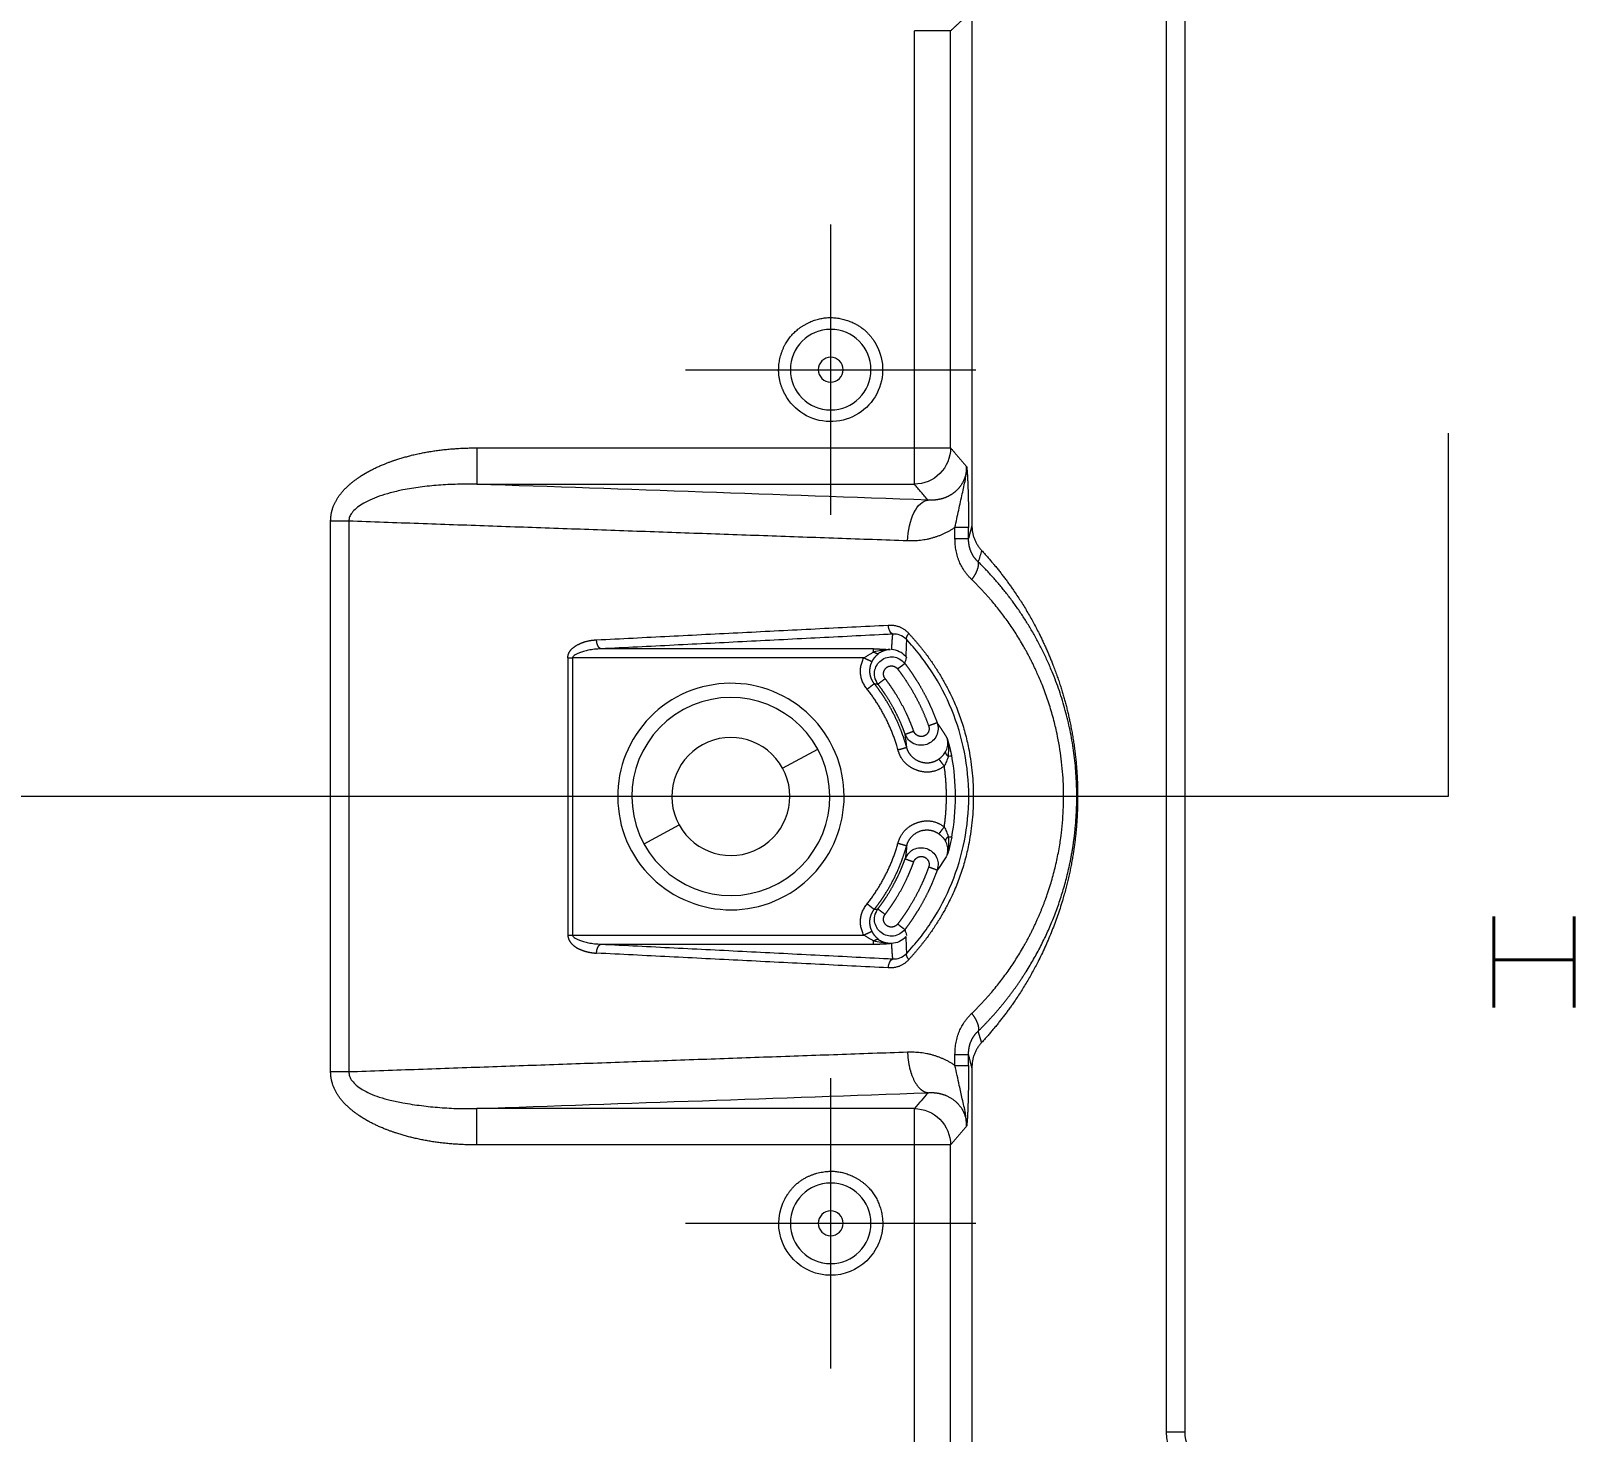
# Model space of a CAD drawing. Header units: millimetres. Extents: x 958 to 3026, y 447 to 1692.
# Drawn here: x 1485.4 to 1570.4, y 911.6 to 988.7 of the extents above; entities that cross this region are included whole.
import ezdxf
from ezdxf.lldxf.tags import DXFTag

# ---------------------------------------------------------------- set-up
doc = ezdxf.new("R2010")
doc.units = ezdxf.units.MM
for name, color, linetype, true_color in [('1', 7, 'Continuous', 0xffffff), ('2', 7, 'Continuous', 0xffffff), ('Top', 7, 'Continuous', 0xffffff)]:
    doc.layers.add(name, color=color, linetype=linetype, true_color=true_color)
doc.styles.add('标准', font='txt.shx')
tags = doc.linetypes.add('PHANTOM', pattern=[50.5, 18, -6.5, 6.5, -6.5, 6.5, -6.5]).pattern_tags.tags
tags[14:15] = [DXFTag(74, 4), DXFTag(75, 0), DXFTag(340, '0'), DXFTag(46, 0.0), DXFTag(50, 0.0), DXFTag(44, 0.0), DXFTag(45, 0.0)]
tags[12:13] = [DXFTag(74, 4), DXFTag(75, 0), DXFTag(340, '0'), DXFTag(46, 0.0), DXFTag(50, 0.0), DXFTag(44, 0.0), DXFTag(45, 0.0)]
tags[10:11] = [DXFTag(74, 4), DXFTag(75, 0), DXFTag(340, '0'), DXFTag(46, 0.0), DXFTag(50, 0.0), DXFTag(44, 0.0), DXFTag(45, 0.0)]
tags[8:9] = [DXFTag(74, 4), DXFTag(75, 0), DXFTag(340, '0'), DXFTag(46, 0.0), DXFTag(50, 0.0), DXFTag(44, 0.0), DXFTag(45, 0.0)]
tags[6:7] = [DXFTag(74, 4), DXFTag(75, 0), DXFTag(340, '0'), DXFTag(46, 0.0), DXFTag(50, 0.0), DXFTag(44, 0.0), DXFTag(45, 0.0)]
tags[4:5] = [DXFTag(74, 4), DXFTag(75, 0), DXFTag(340, '0'), DXFTag(46, 0.0), DXFTag(50, 0.0), DXFTag(44, 0.0), DXFTag(45, 0.0)]

# ---------------------------------------------------------------- blocks, each defined once
blk = doc.blocks.new('ASSORTED_DRAFT2')
at = {"color": 18, "lineweight": 18}
blk.add_solid([(570.042, 201.204), (570.568, 197.204), (569.515, 197.204), (570.042, 201.204)], dxfattribs=at)

msp = doc.modelspace()

# ---------------------------------------------------------------- linework, layer by layer
at = {"layer": '1', "color": 5, "linetype": 'PHANTOM', "lineweight": 13, "ltscale": 0.12}
for p, q in [((1521.426, 970.084), (1537.426, 970.084)), ((1521.426, 923.084), (1537.426, 923.084))]:
    msp.add_line(p, q, dxfattribs=at)
at = {"layer": '1', "color": 32, "linetype": 'Continuous', "lineweight": 13}
for p, q in [((1563.426, 966.584), (1563.426, 946.584)), ((1563.426, 946.584), (1365.715, 946.584))]:
    msp.add_line(p, q, dxfattribs=at)
at = {"layer": '2', "color": 7, "linetype": 'Continuous', "lineweight": 20}
for p, q in [((1537.204, 1025.887), (1537.204, 961.515)), ((1548.926, 1006.588), (1548.926, 911.588)), ((1531.787, 954.711), (1516.78, 954.711)), ((1516.78, 938.457), (1531.787, 938.457)), ((1532.78, 938.497), (1532.707, 938.497)), ((1537.204, 931.654), (1537.204, 905.248))]:
    msp.add_line(p, q, dxfattribs=at)
at = {"layer": '2', "color": 155, "linetype": 'Continuous', "lineweight": 13}
for p, q in [((1547.926, 911.588), (1547.926, 1006.588)), ((1534.033, 965.777), (1534.033, 988.738)), ((1536.03, 965.777), (1536.03, 988.738)), ((1509.936, 965.777), (1534.033, 965.777)), ((1534.033, 963.78), (1534.033, 965.777)), ((1534.033, 965.777), (1536.03, 965.777)), ((1509.936, 963.78), (1534.033, 963.78)), ((1501.885, 931.435), (1501.885, 961.744)), ((1502.885, 961.744), (1502.885, 931.435)), ((1536.271, 960.79), (1536.271, 961.403)), ((1537.019, 960.79), (1537.019, 961.403)), ((1514.949, 954.213), (1514.949, 938.955)), ((1531.248, 954.213), (1515.199, 954.213)), ((1515.199, 954.213), (1515.199, 938.955)), ((1526.779, 948.142), (1528.709, 949.197)), ((1519.144, 943.972), (1521.074, 945.026)), ((1515.199, 938.955), (1531.248, 938.955)), ((1536.271, 931.776), (1536.271, 932.378)), ((1537.019, 931.776), (1537.019, 932.378)), ((1534.033, 929.399), (1509.936, 929.399)), ((1534.033, 927.402), (1534.033, 929.399)), ((1534.033, 927.402), (1509.936, 927.402)), ((1536.03, 927.402), (1534.033, 927.402)), ((1534.033, 906.423), (1534.033, 927.402)), ((1536.03, 906.423), (1536.03, 927.402)), ((1548.926, 911.588), (1547.926, 911.588))]:
    msp.add_line(p, q, dxfattribs=at)
at = {"layer": '2', "color": 155, "linetype": 'Continuous', "lineweight": 13, "extrusion": (0, 0, -1)}
for centre, radius in [((-1529.426, 970.084), 2.217), ((-1529.426, 970.084), 0.686), ((-1529.426, 923.084), 2.217), ((-1529.426, 923.084), 0.686)]:
    msp.add_circle(centre, radius, dxfattribs=at)
for centre, radius, start, end in [((-1529.426, 970.084), 2.86, 151.3521, 331.35211), ((-1529.426, 923.084), 2.86, 208.64789, 28.64789), ((-1550.926, 911.588), 3, 270, 0)]:
    msp.add_arc(centre, radius, start, end, dxfattribs=at)
at = {"layer": '2', "color": 155, "linetype": 'Continuous', "lineweight": 13}
for radius, start, end in [(5.45, 28.64789, 208.64789), (6.238, 208.64789, 28.64789), (5.45, 208.64789, 28.64789)]:
    msp.add_arc((1523.926, 946.584), radius, start, end, dxfattribs=at)
at = {"layer": '2', "color": 7, "linetype": 'Continuous', "lineweight": 20}
for centre, radius, start, end in [((1523.926, 946.584), 3.25, 28.64789, 208.64789), ((1523.926, 946.584), 3.25, 208.64789, 28.64789), ((1550.926, 911.588), 2, 180, 270)]:
    msp.add_arc(centre, radius, start, end, dxfattribs=at)
at = {"layer": '2', "color": 155, "linetype": 'Continuous', "lineweight": 13}
for points, degree in [([(1536.884, 989.535), (1536.03, 988.738)], 1), ([(1536.03, 965.777), (1536.912, 964.747)], 1), ([(1534.785, 962.903), (1526.502, 963.195), (1518.219, 963.488), (1509.936, 963.78)], 3), ([(1534.785, 962.903), (1534.033, 963.78)], 1), ([(1502.885, 961.744), (1502.583, 961.744), (1502.234, 961.744), (1501.885, 961.744)], 3), ([(1533.66, 960.657), (1502.885, 961.744)], 1), ([(1536.271, 961.403), (1535.109, 960.606), (1533.66, 960.657)], 2), ([(1537.019, 961.403), (1536.993, 961.403), (1536.702, 961.403), (1536.271, 961.403)], 3), ([(1537.204, 961.515), (1537.167, 961.371), (1537.13, 961.227), (1537.093, 961.082), (1537.056, 960.936), (1537.019, 960.79)], 5), ([(1536.271, 960.79), (1536.702, 960.79), (1536.993, 960.79), (1537.019, 960.79)], 3), ([(1537.74, 960.131), (1537.679, 959.92), (1537.616, 959.711), (1537.55, 959.504)], 3), ([(1537.197, 958.522), (1537.368, 958.758), (1537.5, 958.993), (1537.578, 959.208), (1537.593, 959.382), (1537.55, 959.504)], 5), ([(1516.53, 955.209), (1532.594, 956.021)], 1), ([(1532.844, 955.523), (1516.78, 954.711)], 1), ([(1532.594, 956.021), (1533.275, 956.055), (1533.724, 955.566)], 2), ([(1532.844, 955.523), (1532.719, 955.542), (1532.603, 955.772), (1532.594, 956.021)], 3), ([(1532.78, 954.671), (1532.844, 955.523)], 1), ([(1533.724, 955.566), (1533.657, 955.484), (1533.606, 955.402), (1533.578, 955.329), (1533.576, 955.273), (1533.598, 955.237)], 5), ([(1516.78, 954.711), (1516.705, 954.723), (1516.63, 954.79), (1516.569, 954.911), (1516.536, 955.06), (1516.53, 955.209)], 5), ([(1531.787, 954.54), (1531.787, 954.637), (1531.787, 954.7), (1531.787, 954.711)], 3), ([(1531.787, 954.711), (1532.181, 954.711), (1532.707, 954.671)], 2), ([(1533.598, 955.238), (1533.585, 954.924), (1533.572, 954.61), (1533.559, 954.297)], 3), ([(1514.949, 954.213), (1514.994, 954.213), (1515.043, 954.213), (1515.094, 954.213), (1515.147, 954.213), (1515.199, 954.213)], 5), ([(1531.433, 952.492), (1530.801, 953.295), (1531.248, 954.213)], 2), ([(1531.697, 953.995), (1531.686, 954), (1531.626, 954.03), (1531.517, 954.083), (1531.383, 954.148), (1531.248, 954.213)], 5), ([(1531.826, 952.802), (1531.669, 953), (1531.568, 953.242), (1531.539, 953.507), (1531.586, 953.766), (1531.697, 953.995)], 5), ([(1533.114, 953.606), (1533.314, 953.759), (1533.498, 953.9), (1533.511, 953.91)], 3), ([(1533.511, 953.91), (1533.544, 954.017), (1533.577, 954.126), (1533.609, 954.235)], 3), ([(1532.027, 952.773), (1532.031, 952.776), (1532.082, 952.815), (1532.179, 952.89), (1532.301, 952.983), (1532.423, 953.076)], 5), ([(1531.433, 952.492), (1531.554, 952.587), (1531.674, 952.683), (1531.771, 952.759), (1531.821, 952.798), (1531.826, 952.802)], 5), ([(1531.826, 952.802), (1531.866, 952.796), (1531.906, 952.791), (1531.946, 952.785), (1531.986, 952.779), (1532.027, 952.773)], 5), ([(1535.29, 950.641), (1535.281, 950.638), (1535.219, 950.616), (1535.104, 950.575), (1534.962, 950.524), (1534.82, 950.473)], 5), ([(1535.843, 949.802), (1535.739, 949.973), (1535.632, 950.143), (1535.521, 950.311), (1535.407, 950.477), (1535.29, 950.641)], 5), ([(1533.529, 950.014), (1533.534, 950.016), (1533.594, 950.037), (1533.71, 950.079), (1533.855, 950.13), (1533.999, 950.182)], 5), ([(1533.611, 949.29), (1533.593, 949.531), (1533.565, 949.772), (1533.529, 950.014)], 3), ([(1536.095, 948.821), (1536.037, 949.137), (1535.976, 949.364), (1535.933, 949.516), (1535.887, 949.665), (1535.843, 949.802)], 5), ([(1533.13, 949.156), (1533.278, 949.197), (1533.426, 949.238), (1533.544, 949.272), (1533.606, 949.289), (1533.611, 949.29)], 5), ([(1535.681, 948.258), (1535.601, 948.366), (1535.52, 948.473), (1535.452, 948.564), (1535.407, 948.623), (1535.389, 948.648)], 5), ([(1536.095, 944.348), (1536.366, 945.822), (1536.366, 947.346), (1536.095, 948.821)], 3), ([(1535.681, 944.91), (1535.92, 946.584), (1535.681, 948.258)], 2), ([(1535.389, 944.521), (1535.407, 944.545), (1535.452, 944.605), (1535.52, 944.696), (1535.601, 944.803), (1535.681, 944.91)], 5), ([(1535.389, 944.521), (1535.489, 944.445), (1535.583, 944.36), (1535.652, 944.279), (1535.71, 944.2), (1535.757, 944.123)], 5), ([(1531.433, 940.676), (1532.617, 942.179), (1533.13, 944.013)], 2), ([(1533.13, 944.013), (1533.278, 943.972), (1533.426, 943.93), (1533.544, 943.897), (1533.606, 943.88), (1533.611, 943.878)], 5), ([(1533.611, 943.878), (1533.601, 943.736), (1533.587, 943.593), (1533.571, 943.448), (1533.551, 943.302), (1533.529, 943.155)], 5), ([(1533.529, 943.155), (1533.534, 943.153), (1533.594, 943.131), (1533.71, 943.09), (1533.855, 943.038), (1533.999, 942.987)], 5), ([(1535.29, 942.527), (1535.281, 942.53), (1535.219, 942.553), (1535.104, 942.594), (1534.962, 942.644), (1534.82, 942.695)], 5), ([(1535.843, 943.367), (1535.669, 943.076), (1535.484, 942.796), (1535.29, 942.527)], 3), ([(1531.248, 938.955), (1530.801, 939.874), (1531.433, 940.676)], 2), ([(1531.433, 940.676), (1531.554, 940.581), (1531.674, 940.486), (1531.771, 940.41), (1531.821, 940.37), (1531.826, 940.367)], 5), ([(1531.697, 939.174), (1531.586, 939.402), (1531.539, 939.662), (1531.568, 939.927), (1531.669, 940.169), (1531.826, 940.367)], 5), ([(1531.826, 940.367), (1531.892, 940.376), (1531.959, 940.386), (1532.027, 940.396)], 3), ([(1532.027, 940.396), (1532.031, 940.393), (1532.082, 940.354), (1532.179, 940.279), (1532.301, 940.186), (1532.423, 940.092)], 5), ([(1533.114, 939.563), (1533.234, 939.471), (1533.354, 939.379), (1533.451, 939.305), (1533.503, 939.265), (1533.511, 939.259)], 5), ([(1533.511, 939.259), (1533.544, 939.151), (1533.577, 939.043), (1533.609, 938.934)], 3), ([(1514.949, 938.955), (1515.025, 938.955), (1515.112, 938.955), (1515.199, 938.955)], 3), ([(1516.53, 937.959), (1516.536, 938.109), (1516.569, 938.258), (1516.63, 938.379), (1516.705, 938.446), (1516.78, 938.457)], 5), ([(1516.78, 938.457), (1532.844, 937.646)], 1), ([(1531.248, 938.955), (1531.383, 939.021), (1531.517, 939.086), (1531.626, 939.139), (1531.686, 939.168), (1531.697, 939.174)], 5), ([(1531.787, 938.457), (1531.787, 938.469), (1531.787, 938.531), (1531.787, 938.629)], 3), ([(1532.844, 937.646), (1532.78, 938.497)], 1), ([(1533.559, 938.872), (1533.572, 938.558), (1533.585, 938.245), (1533.598, 937.931)], 3), ([(1532.594, 937.148), (1516.53, 937.959)], 1), ([(1532.594, 937.148), (1532.603, 937.397), (1532.719, 937.627), (1532.844, 937.646)], 3), ([(1533.724, 937.603), (1533.275, 937.113), (1532.594, 937.148)], 2), ([(1533.598, 937.931), (1533.576, 937.896), (1533.578, 937.84), (1533.606, 937.767), (1533.657, 937.685), (1533.724, 937.603)], 5), ([(1536.271, 932.378), (1536.271, 933.748), (1537.197, 934.646)], 2), ([(1537.197, 934.646), (1537.368, 934.411), (1537.5, 934.175), (1537.578, 933.961), (1537.593, 933.787), (1537.55, 933.665)], 5), ([(1537.74, 933.037), (1537.702, 933.162), (1537.664, 933.287), (1537.626, 933.413), (1537.588, 933.539), (1537.55, 933.665)], 5), ([(1502.885, 931.435), (1533.66, 932.522)], 1), ([(1533.66, 932.522), (1535.109, 932.573), (1536.271, 931.776)], 2), ([(1536.271, 932.378), (1536.529, 932.378), (1536.751, 932.378), (1536.913, 932.378), (1537.003, 932.378), (1537.019, 932.378)], 5), ([(1536.271, 931.776), (1536.702, 931.776), (1536.993, 931.776), (1537.019, 931.776)], 3), ([(1537.204, 931.654), (1537.019, 932.378)], 1), ([(1501.885, 931.435), (1502.234, 931.435), (1502.583, 931.435), (1502.885, 931.435)], 3), ([(1509.936, 929.399), (1518.219, 929.691), (1526.502, 929.984), (1534.785, 930.276)], 3), ([(1534.785, 930.276), (1534.534, 929.984), (1534.283, 929.691), (1534.033, 929.399)], 3), ([(1509.936, 927.402), (1509.936, 928.006), (1509.936, 928.61), (1509.936, 929.097), (1509.936, 929.362), (1509.936, 929.399)], 5), ([(1536.912, 928.432), (1536.03, 927.402)], 1)]:
    msp.add_open_spline(points, degree=degree, dxfattribs=at)
for points, degree, knots in [([(1536.03, 988.738), (1536.003, 988.738), (1535.777, 988.738), (1535.042, 988.738), (1534.539, 988.738), (1534.033, 988.738)], 3, [0, 0, 0, 0, 0.5, 0.5, 1, 1, 1, 1]), ([(1526.917, 968.713), (1526.775, 968.973), (1526.604, 969.505), (1526.516, 970.321), (1526.873, 971.539), (1527.609, 972.35), (1528.649, 972.918), (1529.744, 972.971), (1530.799, 972.662), (1531.439, 972.147), (1531.794, 971.716), (1531.936, 971.455)], 2, [0, 0, 0, 0.0625, 0.125, 0.25, 0.392857, 0.5, 0.642857, 0.75, 0.875, 0.9375, 1, 1, 1]), ([(1501.885, 961.744), (1501.885, 961.861), (1501.914, 962.149), (1502.031, 962.596), (1502.344, 963.166), (1502.804, 963.665), (1503.201, 963.987), (1503.447, 964.16), (1503.535, 964.217), (1503.599, 964.259), (1503.663, 964.299), (1503.9, 964.446), (1504.687, 964.848), (1505.311, 965.064), (1506.34, 965.42), (1508.653, 965.777), (1509.936, 965.777)], 2, [0, 0, 0, 0.025, 0.0625, 0.125, 0.196429, 0.25, 0.28125, 0.296875, 0.296875, 0.3125, 0.3125, 0.375, 0.5, 0.5, 0.75, 1, 1, 1]), ([(1509.936, 965.777), (1509.936, 965.273), (1509.936, 964.773), (1509.936, 964.04), (1509.936, 963.811), (1509.936, 963.78)], 3, [0, 0, 0, 0, 0.5, 0.5, 1, 1, 1, 1]), ([(1536.271, 961.403), (1536.339, 961.721), (1536.473, 962.345), (1536.669, 963.231), (1536.821, 963.891), (1536.892, 964.333), (1536.909, 964.538), (1536.912, 964.633), (1536.913, 964.679), (1536.913, 964.713), (1536.912, 964.734), (1536.912, 964.747)], 3, [0, 0, 0, 0, 0.274381, 0.537254, 0.781295, 0.893482, 0.947174, 0.9683, 0.9809, 0.988436, 1, 1, 1, 1]), ([(1536.912, 964.747), (1536.917, 964.709), (1536.927, 964.621), (1536.941, 964.471), (1536.959, 964.207), (1536.973, 963.906), (1536.979, 963.759), (1536.986, 963.595), (1536.995, 963.291), (1537.005, 962.919), (1537.014, 962.372), (1537.018, 961.898), (1537.019, 961.572), (1537.019, 961.403)], 2, [0, 0, 0, 0.0625, 0.125, 0.25, 0.392857, 0.5, 0.5, 0.581633, 0.642857, 0.75, 0.875, 0.9375, 1, 1, 1]), ([(1533.66, 960.657), (1533.675, 961.226), (1533.803, 961.792), (1534.216, 962.618), (1534.5, 962.873), (1534.785, 962.903)], 3, [0, 0, 0, 0, 0.5, 0.5, 1, 1, 1, 1]), ([(1537.197, 958.522), (1537.197, 958.522), (1536.271, 959.421), (1536.271, 960.79)], 2, [0, 0, 0, 0.000006, 1, 1, 1]), ([(1537.55, 959.504), (1537.491, 959.557), (1537.435, 959.614), (1537.382, 959.676), (1537.217, 959.896), (1537.097, 960.163), (1537.042, 960.368), (1537.017, 960.579), (1537.019, 960.79)], 5, [0, 0, 0, 0, 0, 0, 0.301853, 0.301853, 0.301853, 1, 1, 1, 1, 1, 1]), ([(1537.55, 933.665), (1538.557, 934.653), (1539.484, 935.755), (1540.312, 936.964), (1541.857, 939.804), (1542.759, 943.008), (1543.03, 944.81), (1543.126, 949.262), (1541.893, 953.53), (1540.731, 955.83), (1539.257, 957.828), (1537.55, 959.504)], 5, [0, 0, 0, 0, 0, 0, 0.258376, 0.258376, 0.258376, 0.56218, 0.56218, 0.56218, 1, 1, 1, 1, 1, 1]), ([(1537.197, 934.646), (1538.379, 935.795), (1540.218, 938.452), (1540.874, 939.962), (1541.425, 941.229), (1542.252, 944.511), (1542.253, 950.037), (1540.874, 953.207), (1540.219, 954.716), (1538.38, 957.374), (1537.197, 958.522)], 2, [0, 0, 0, 0.125, 0.25, 0.25, 0.35, 0.5, 0.750001, 0.750001, 0.875001, 1, 1, 1]), ([(1533.598, 955.238), (1533.482, 955.33), (1533.249, 955.517), (1532.98, 955.521), (1532.844, 955.523)], 3, [0, 0, 0, 0, 0.496301, 1, 1, 1, 1]), ([(1533.724, 955.566), (1534.612, 954.598), (1535.946, 952.507), (1537.279, 949.139), (1537.279, 944.031), (1535.946, 940.662), (1534.613, 938.571), (1533.724, 937.603)], 2, [0, 0, 0, 0.125, 0.25, 0.5, 0.75, 0.875, 1, 1, 1]), ([(1514.949, 954.213), (1514.949, 954.274), (1514.97, 954.39), (1515.032, 954.556), (1515.211, 954.767), (1515.473, 954.938), (1515.616, 955.002), (1515.818, 955.093), (1516.275, 955.197), (1516.53, 955.209)], 2, [0, 0, 0, 0.0625, 0.125, 0.25, 0.392857, 0.5, 0.5, 0.75, 1, 1, 1]), ([(1533.598, 937.931), (1533.847, 938.211), (1534.346, 938.775), (1535.238, 940.028), (1536.529, 942.47), (1537.364, 946.585), (1536.528, 950.697), (1535.239, 953.142), (1534.454, 954.237), (1533.973, 954.822), (1533.723, 955.099), (1533.598, 955.238)], 3, [0, 0, 0, 0, 0.061801, 0.124251, 0.249523, 0.499995, 0.750459, 0.87574, 0.93819, 0.969267, 1, 1, 1, 1]), ([(1531.697, 953.995), (1531.738, 954.081), (1531.785, 954.157), (1531.831, 954.219), (1531.906, 954.309), (1531.98, 954.382), (1532.009, 954.408), (1532.038, 954.432), (1532.067, 954.455)], 5, [0, 0, 0, 0, 0, 0, 0.608843, 0.608843, 0.608843, 1, 1, 1, 1, 1, 1]), ([(1532.027, 952.773), (1531.954, 952.901), (1531.832, 953.116), (1531.826, 953.607), (1532.137, 954.164), (1532.765, 954.323), (1533.238, 954.182), (1533.412, 954.008), (1533.511, 953.91)], 3, [0, 0, 0, 0, 0.151012, 0.25132, 0.499641, 0.748263, 0.857788, 1, 1, 1, 1]), ([(1532.423, 953.076), (1532.329, 953.199), (1532.29, 953.364), (1532.332, 953.541), (1532.532, 953.768), (1532.82, 953.798), (1532.943, 953.767), (1533.044, 953.698), (1533.114, 953.606)], 5, [0, 0, 0, 0, 0, 0, 0.572015, 0.572015, 0.572015, 1, 1, 1, 1, 1, 1]), ([(1533.511, 953.91), (1533.516, 953.902), (1533.522, 953.895), (1533.527, 953.888), (1533.636, 953.745), (1533.743, 953.599), (1533.841, 953.46), (1534.032, 953.178), (1534.214, 952.89), (1534.302, 952.744), (1534.559, 952.302), (1534.792, 951.846), (1534.936, 951.537), (1535.092, 951.171), (1535.232, 950.8), (1535.251, 950.747), (1535.271, 950.694), (1535.29, 950.641)], 5, [0, 0, 0, 0, 0, 0, 0.012286, 0.012286, 0.012286, 0.240381, 0.240381, 0.240381, 0.468475, 0.468475, 0.468475, 0.924665, 0.924665, 0.924665, 1, 1, 1, 1, 1, 1]), ([(1529.401, 949.575), (1528.618, 951.008), (1527.25, 952.11), (1524.116, 953.03), (1522.369, 952.841), (1519.503, 951.276), (1518.401, 949.907), (1517.481, 946.774), (1517.669, 945.027), (1518.452, 943.594)], 3, [0, 0, 0, 0, 0.25, 0.25, 0.5, 0.5, 0.75, 0.75, 1, 1, 1, 1]), ([(1533.999, 950.182), (1533.88, 950.515), (1533.747, 950.844), (1533.601, 951.166), (1533.302, 951.757), (1532.959, 952.321), (1532.79, 952.579), (1532.61, 952.833), (1532.423, 953.076)], 5, [0, 0, 0, 0, 0, 0, 0.535548, 0.535548, 0.535548, 1, 1, 1, 1, 1, 1]), ([(1533.114, 953.606), (1533.211, 953.48), (1533.306, 953.352), (1533.398, 953.222), (1533.804, 952.631), (1534.163, 952.011), (1534.413, 951.511), (1534.632, 950.998), (1534.82, 950.473)], 5, [0, 0, 0, 0, 0, 0, 0.222179, 0.222179, 0.222179, 1, 1, 1, 1, 1, 1]), ([(1533.13, 949.156), (1533.13, 949.156), (1532.617, 950.99), (1531.433, 952.492)], 2, [0, 0, 0, 0.000009, 1, 1, 1]), ([(1533.611, 949.29), (1533.49, 949.724), (1533.344, 950.151), (1533.175, 950.568), (1532.835, 951.288), (1532.429, 951.966), (1532.239, 952.254), (1532.036, 952.534), (1531.826, 952.802)], 5, [0, 0, 0, 0, 0, 0, 0.569115, 0.569115, 0.569115, 1, 1, 1, 1, 1, 1]), ([(1533.529, 950.014), (1533.476, 950.161), (1533.421, 950.306), (1533.363, 950.451), (1533.203, 950.827), (1533.025, 951.194), (1532.908, 951.418), (1532.676, 951.831), (1532.42, 952.229), (1532.292, 952.416), (1532.161, 952.597), (1532.027, 952.773)], 5, [0, 0, 0, 0, 0, 0, 0.247705, 0.247705, 0.247705, 0.64823, 0.64823, 0.64823, 1, 1, 1, 1, 1, 1]), ([(1535.29, 950.641), (1535.316, 950.524), (1535.37, 950.287), (1535.244, 949.807), (1534.753, 949.353), (1534.088, 949.398), (1533.69, 949.69), (1533.582, 949.906), (1533.529, 950.014)], 3, [0, 0, 0, 0, 0.124801, 0.250675, 0.500977, 0.750553, 0.875761, 1, 1, 1, 1]), ([(1534.82, 950.473), (1534.842, 950.41), (1534.853, 950.343), (1534.851, 950.275), (1534.814, 950.108), (1534.703, 949.973), (1534.612, 949.913), (1534.401, 949.855), (1534.192, 949.923), (1534.101, 949.992), (1534.035, 950.082), (1533.999, 950.182)], 5, [0, 0, 0, 0, 0, 0, 0.244967, 0.244967, 0.244967, 0.607578, 0.607578, 0.607578, 1, 1, 1, 1, 1, 1]), ([(1535.681, 948.258), (1535.328, 947.993), (1534.559, 947.885), (1534.142, 948.042), (1533.695, 948.212), (1533.228, 948.805), (1533.13, 949.156), (1533.13, 949.156)], 2, [0, 0, 0, 0.25, 0.5, 0.5, 0.785714, 0.999989, 1, 1, 1]), ([(1535.389, 948.648), (1535.176, 948.486), (1534.913, 948.387), (1534.626, 948.379), (1534.178, 948.505), (1533.848, 948.808), (1533.738, 948.955), (1533.659, 949.118), (1533.611, 949.29)], 5, [0, 0, 0, 0, 0, 0, 0.589042, 0.589042, 0.589042, 1, 1, 1, 1, 1, 1]), ([(1535.389, 948.648), (1535.458, 948.705), (1535.609, 948.83), (1535.705, 948.97), (1535.757, 949.045)], 3, [0, 0, 0, 0, 0.45764, 1, 1, 1, 1]), ([(1533.13, 944.013), (1533.244, 944.421), (1533.75, 944.978), (1534.142, 945.126), (1534.558, 945.284), (1535.328, 945.176), (1535.681, 944.91)], 2, [0, 0, 0, 0.25, 0.5, 0.5, 0.75, 1, 1, 1]), ([(1533.611, 943.878), (1533.66, 944.053), (1533.741, 944.218), (1533.852, 944.367), (1534.186, 944.667), (1534.635, 944.789), (1534.919, 944.78), (1535.178, 944.681), (1535.389, 944.521)], 5, [0, 0, 0, 0, 0, 0, 0.416726, 0.416726, 0.416726, 1, 1, 1, 1, 1, 1]), ([(1536.095, 944.348), (1536.075, 944.247), (1536.03, 944.024), (1535.944, 943.692), (1535.879, 943.482), (1535.843, 943.367)], 3, [0, 0, 0, 0, 0.271782, 0.599903, 1, 1, 1, 1]), ([(1531.826, 940.367), (1532.036, 940.634), (1532.238, 940.912), (1532.427, 941.2), (1532.834, 941.879), (1533.174, 942.598), (1533.344, 943.016), (1533.49, 943.444), (1533.611, 943.878)], 5, [0, 0, 0, 0, 0, 0, 0.430436, 0.430436, 0.430436, 1, 1, 1, 1, 1, 1]), ([(1533.529, 943.155), (1533.595, 943.282), (1533.708, 943.498), (1534.112, 943.772), (1534.753, 943.816), (1535.23, 943.374), (1535.368, 942.902), (1535.318, 942.664), (1535.29, 942.527)], 3, [0, 0, 0, 0, 0.147662, 0.24944, 0.498986, 0.749363, 0.856716, 1, 1, 1, 1]), ([(1535.843, 943.367), (1535.858, 943.446), (1535.888, 943.602), (1535.868, 943.871), (1535.798, 944.031), (1535.757, 944.123)], 3, [0, 0, 0, 0, 0.307039, 0.599481, 1, 1, 1, 1]), ([(1532.027, 940.396), (1532.03, 940.401), (1532.034, 940.405), (1532.037, 940.41), (1532.187, 940.606), (1532.332, 940.809), (1532.468, 941.011), (1532.725, 941.42), (1532.957, 941.844), (1533.067, 942.059), (1533.232, 942.405), (1533.379, 942.759), (1533.431, 942.89), (1533.481, 943.022), (1533.529, 943.155)], 5, [0, 0, 0, 0, 0, 0, 0.009245, 0.009245, 0.009245, 0.392076, 0.392076, 0.392076, 0.775832, 0.775832, 0.775832, 1, 1, 1, 1, 1, 1]), ([(1532.423, 940.092), (1532.638, 940.373), (1532.844, 940.666), (1533.036, 940.965), (1533.37, 941.536), (1533.658, 942.132), (1533.782, 942.412), (1533.896, 942.698), (1533.999, 942.987)], 5, [0, 0, 0, 0, 0, 0, 0.535777, 0.535777, 0.535777, 1, 1, 1, 1, 1, 1]), ([(1534.82, 942.695), (1534.699, 942.358), (1534.566, 942.026), (1534.419, 941.698), (1534.101, 941.056), (1533.734, 940.44), (1533.539, 940.14), (1533.332, 939.847), (1533.114, 939.563)], 5, [0, 0, 0, 0, 0, 0, 0.500003, 0.500003, 0.500003, 1, 1, 1, 1, 1, 1]), ([(1533.999, 942.987), (1534.042, 943.106), (1534.127, 943.211), (1534.25, 943.283), (1534.545, 943.321), (1534.789, 943.138), (1534.863, 942.987), (1534.868, 942.831), (1534.82, 942.695)], 5, [0, 0, 0, 0, 0, 0, 0.469495, 0.469495, 0.469495, 1, 1, 1, 1, 1, 1]), ([(1535.29, 942.527), (1535.271, 942.474), (1535.251, 942.421), (1535.232, 942.369), (1535.092, 941.997), (1534.936, 941.632), (1534.792, 941.323), (1534.559, 940.867), (1534.302, 940.425), (1534.214, 940.279), (1534.032, 939.99), (1533.841, 939.708), (1533.743, 939.57), (1533.636, 939.424), (1533.527, 939.281), (1533.522, 939.274), (1533.516, 939.266), (1533.511, 939.259)], 5, [0, 0, 0, 0, 0, 0, 0.075321, 0.075321, 0.075321, 0.53152, 0.53152, 0.53152, 0.75962, 0.75962, 0.75962, 0.987719, 0.987719, 0.987719, 1, 1, 1, 1, 1, 1]), ([(1533.511, 939.259), (1533.511, 939.259), (1533.366, 939.071), (1532.904, 938.801), (1532.138, 939.008), (1531.826, 939.561), (1531.832, 940.053), (1531.954, 940.267), (1532.027, 940.396)], 3, [0, 0, 0, 0, 0.000014, 0.248238, 0.49799, 0.747483, 0.848164, 1, 1, 1, 1]), ([(1533.114, 939.563), (1533.034, 939.458), (1532.915, 939.384), (1532.769, 939.36), (1532.483, 939.431), (1532.321, 939.68), (1532.298, 939.837), (1532.339, 939.982), (1532.423, 940.092)], 5, [0, 0, 0, 0, 0, 0, 0.485105, 0.485105, 0.485105, 1, 1, 1, 1, 1, 1]), ([(1514.949, 938.955), (1514.949, 938.812), (1514.996, 938.669), (1515.072, 938.566), (1515.215, 938.407), (1515.379, 938.292), (1515.452, 938.247), (1515.703, 938.115), (1515.966, 938.034), (1516.153, 937.993), (1516.342, 937.969), (1516.53, 937.959)], 5, [0, 0, 0, 0, 0, 0, 0.277288, 0.277288, 0.277288, 0.491931, 0.491931, 0.491931, 1, 1, 1, 1, 1, 1]), ([(1532.067, 938.714), (1532.021, 938.75), (1531.974, 938.791), (1531.927, 938.837), (1531.852, 938.921), (1531.777, 939.028), (1531.749, 939.072), (1531.722, 939.121), (1531.697, 939.174)], 5, [0, 0, 0, 0, 0, 0, 0.624949, 0.624949, 0.624949, 1, 1, 1, 1, 1, 1]), ([(1531.787, 938.457), (1531.919, 938.457), (1532.042, 938.46), (1532.147, 938.463), (1532.291, 938.47), (1532.413, 938.477), (1532.453, 938.479), (1532.531, 938.484), (1532.602, 938.489), (1532.639, 938.492), (1532.669, 938.494), (1532.707, 938.497)], 5, [0, 0, 0, 0, 0, 0, 0.485333, 0.485333, 0.485333, 0.742667, 0.742667, 0.742667, 1, 1, 1, 1, 1, 1]), ([(1532.844, 937.646), (1532.98, 937.648), (1533.249, 937.652), (1533.482, 937.839), (1533.598, 937.931)], 3, [0, 0, 0, 0, 0.50373, 1, 1, 1, 1]), ([(1537.019, 932.378), (1537.017, 932.592), (1537.043, 932.807), (1537.1, 933.014), (1537.221, 933.279), (1537.387, 933.498), (1537.438, 933.558), (1537.493, 933.614), (1537.55, 933.665)], 5, [0, 0, 0, 0, 0, 0, 0.7073, 0.7073, 0.7073, 1, 1, 1, 1, 1, 1]), ([(1533.66, 932.522), (1533.669, 932.181), (1533.71, 931.839), (1533.784, 931.514), (1533.987, 930.93), (1534.28, 930.523), (1534.443, 930.377), (1534.614, 930.294), (1534.785, 930.276)], 5, [0, 0, 0, 0, 0, 0, 0.5, 0.5, 0.5, 1, 1, 1, 1, 1, 1]), ([(1536.912, 928.432), (1536.895, 928.671), (1536.859, 929.177), (1536.676, 929.902), (1536.486, 930.783), (1536.351, 931.407), (1536.271, 931.776)], 3, [0, 0, 0, 0, 0.218424, 0.462612, 0.682664, 1, 1, 1, 1]), ([(1537.019, 931.776), (1537.019, 931.608), (1537.018, 931.282), (1537.014, 930.808), (1537.003, 930.176), (1536.988, 929.636), (1536.979, 929.42), (1536.974, 929.282), (1536.959, 928.977), (1536.941, 928.706), (1536.927, 928.557), (1536.917, 928.47), (1536.912, 928.432)], 2, [0, 0, 0, 0.0625, 0.125, 0.25, 0.392857, 0.5, 0.5, 0.6, 0.75, 0.875, 0.9375, 1, 1, 1]), ([(1509.936, 927.402), (1508.654, 927.402), (1506.343, 927.758), (1505.313, 928.114), (1504.684, 928.331), (1503.894, 928.736), (1503.655, 928.885), (1503.529, 928.963), (1503.407, 929.047), (1503.239, 929.164), (1502.848, 929.477), (1502.367, 929.981), (1502.036, 930.572), (1501.918, 931.017), (1501.885, 931.308), (1501.885, 931.435)], 2, [0, 0, 0, 0.25, 0.5, 0.5, 0.625, 0.6875, 0.6875, 0.71875, 0.71875, 0.75, 0.8, 0.875, 0.9375, 0.973214, 1, 1, 1]), ([(1526.917, 924.455), (1527.059, 924.715), (1527.413, 925.146), (1528.052, 925.661), (1529.27, 926.019), (1530.351, 925.838), (1531.391, 925.27), (1532.027, 924.377), (1532.337, 923.322), (1532.249, 922.506), (1532.078, 921.973), (1531.936, 921.713)], 2, [0, 0, 0, 0.0625, 0.125, 0.25, 0.392857, 0.5, 0.642857, 0.75, 0.875, 0.9375, 1, 1, 1])]:
    msp.add_open_spline(points, degree=degree, knots=knots, dxfattribs=at)
at = {"layer": '2', "color": 7, "linetype": 'Continuous', "lineweight": 20}
for points, degree, knots in [([(1536.03, 965.777), (1536.028, 965.255), (1535.812, 964.737), (1535.073, 963.998), (1534.555, 963.782), (1534.033, 963.78)], 3, [0, 0, 0, 0, 0.5, 0.5, 1, 1, 1, 1]), ([(1536.912, 964.747), (1536.913, 964.481), (1536.867, 964.215), (1536.772, 963.968), (1536.575, 963.644), (1536.321, 963.393), (1536.23, 963.316), (1535.913, 963.091), (1535.558, 962.955), (1535.302, 962.9), (1535.043, 962.883), (1534.785, 962.903)], 5, [0, 0, 0, 0, 0, 0, 0.37188, 0.37188, 0.37188, 0.560777, 0.560777, 0.560777, 1, 1, 1, 1, 1, 1]), ([(1509.936, 963.78), (1509.579, 963.782), (1508.877, 963.785), (1507.837, 963.732), (1506.834, 963.628), (1505.946, 963.485), (1505.188, 963.315), (1504.575, 963.13), (1504.056, 962.923), (1503.632, 962.702), (1503.301, 962.471), (1503.066, 962.234), (1502.912, 961.993), (1502.894, 961.822), (1502.885, 961.744)], 3, [0, 0, 0, 0, 0.139835, 0.275102, 0.405789, 0.531838, 0.625397, 0.708109, 0.780126, 0.841704, 0.893282, 0.935656, 0.970316, 1, 1, 1, 1]), ([(1537.74, 960.131), (1538.378, 959.438), (1539.507, 957.959), (1540.977, 955.602), (1541.662, 953.845), (1542.108, 952.701), (1542.633, 950.651), (1543.027, 948.192), (1543.026, 945.352), (1542.771, 943.25), (1542.244, 940.815), (1540.974, 937.56), (1539.505, 935.207), (1538.377, 933.73), (1537.74, 933.037)], 2, [0, 0, 0, 0.0625, 0.125, 0.25, 0.25, 0.331633, 0.392857, 0.5, 0.581633, 0.642857, 0.75, 0.875, 0.9375, 1, 1, 1]), ([(1516.78, 954.711), (1516.656, 954.706), (1516.424, 954.696), (1516.103, 954.648), (1515.831, 954.583), (1515.608, 954.506), (1515.433, 954.428), (1515.311, 954.352), (1515.223, 954.288), (1515.206, 954.234), (1515.199, 954.213)], 3, [0, 0, 0, 0, 0.218557, 0.410496, 0.575439, 0.713062, 0.823269, 0.906399, 0.963775, 1, 1, 1, 1]), ([(1531.248, 954.213), (1531.293, 954.241), (1531.384, 954.297), (1531.518, 954.383), (1531.63, 954.452), (1531.72, 954.504), (1531.764, 954.528), (1531.787, 954.54)], 3, [0, 0, 0, 0, 0.245498, 0.494594, 0.746453, 0.873109, 1, 1, 1, 1]), ([(1532.707, 954.671), (1532.704, 954.671), (1532.699, 954.672), (1532.688, 954.672), (1532.67, 954.672), (1532.634, 954.671), (1532.563, 954.669), (1532.421, 954.657), (1532.158, 954.608), (1531.932, 954.567), (1531.787, 954.54)], 3, [0, 0, 0, 0, 0.008696, 0.016936, 0.033389, 0.066774, 0.133451, 0.266148, 0.526669, 1, 1, 1, 1]), ([(1532.707, 954.671), (1532.554, 954.652), (1532.316, 954.622), (1532.133, 954.499), (1532.067, 954.455)], 3, [0, 0, 0, 0, 0.639165, 1, 1, 1, 1]), ([(1535.757, 949.045), (1535.799, 949.138), (1535.855, 949.263), (1535.877, 949.444), (1535.882, 949.603), (1535.859, 949.722), (1535.843, 949.802)], 3, [0, 0, 0, 0, 0.399883, 0.543086, 0.692726, 1, 1, 1, 1]), ([(1535.843, 949.802), (1535.871, 949.67), (1535.921, 949.426), (1535.902, 949.085), (1535.904, 948.878), (1535.905, 948.786)], 3, [0, 0, 0, 0, 0.395173, 0.733033, 1, 1, 1, 1]), ([(1535.905, 948.786), (1535.889, 948.742), (1535.857, 948.654), (1535.8, 948.521), (1535.74, 948.39), (1535.701, 948.302), (1535.681, 948.258)], 3, [0, 0, 0, 0, 0.255202, 0.507586, 0.756095, 1, 1, 1, 1]), ([(1535.681, 944.91), (1535.701, 944.867), (1535.74, 944.779), (1535.8, 944.648), (1535.857, 944.515), (1535.889, 944.427), (1535.905, 944.383)], 3, [0, 0, 0, 0, 0.243905, 0.492414, 0.744798, 1, 1, 1, 1]), ([(1535.905, 944.383), (1535.906, 944.251), (1535.908, 944.014), (1535.912, 943.673), (1535.866, 943.469), (1535.843, 943.367)], 3, [0, 0, 0, 0, 0.385303, 0.691992, 1, 1, 1, 1]), ([(1515.199, 938.955), (1515.206, 938.935), (1515.223, 938.881), (1515.311, 938.817), (1515.433, 938.741), (1515.608, 938.663), (1515.831, 938.586), (1516.103, 938.521), (1516.424, 938.473), (1516.656, 938.463), (1516.78, 938.457)], 3, [0, 0, 0, 0, 0.036226, 0.093601, 0.176732, 0.286939, 0.424562, 0.589505, 0.781444, 1, 1, 1, 1]), ([(1531.787, 938.629), (1531.764, 938.641), (1531.72, 938.665), (1531.63, 938.717), (1531.518, 938.786), (1531.384, 938.872), (1531.293, 938.928), (1531.248, 938.955)], 3, [0, 0, 0, 0, 0.126891, 0.253547, 0.505406, 0.754502, 1, 1, 1, 1]), ([(1532.707, 938.497), (1532.538, 938.513), (1532.232, 938.54), (1531.925, 938.601), (1531.787, 938.629)], 3, [0, 0, 0, 0, 0.548923, 1, 1, 1, 1]), ([(1532.067, 938.714), (1532.133, 938.67), (1532.316, 938.547), (1532.554, 938.517), (1532.707, 938.497)], 3, [0, 0, 0, 0, 0.360868, 1, 1, 1, 1]), ([(1502.885, 931.435), (1502.893, 931.35), (1502.911, 931.168), (1503.066, 930.91), (1503.306, 930.663), (1503.642, 930.43), (1504.069, 930.214), (1504.588, 930.019), (1505.197, 929.848), (1505.802, 929.726), (1506.373, 929.634), (1507.05, 929.539), (1507.9, 929.453), (1508.92, 929.397), (1509.598, 929.398), (1509.936, 929.399)], 3, [0, 0, 0, 0, 0.032196, 0.068541, 0.111782, 0.163559, 0.224819, 0.296128, 0.377849, 0.470229, 0.537038, 0.603712, 0.736573, 0.868697, 1, 1, 1, 1]), ([(1534.785, 930.276), (1535.154, 930.304), (1535.525, 930.257), (1535.886, 930.135), (1536.421, 929.789), (1536.772, 929.211), (1536.868, 928.964), (1536.913, 928.698), (1536.912, 928.432)], 5, [0, 0, 0, 0, 0, 0, 0.628121, 0.628121, 0.628121, 1, 1, 1, 1, 1, 1]), ([(1534.033, 929.399), (1534.555, 929.397), (1535.073, 929.181), (1535.812, 928.442), (1536.028, 927.924), (1536.03, 927.402)], 3, [0, 0, 0, 0, 0.5, 0.5, 1, 1, 1, 1])]:
    msp.add_open_spline(points, degree=degree, knots=knots, dxfattribs=at)
for points, degree in [([(1537.204, 961.515), (1537.204, 960.713), (1537.74, 960.131)], 2), ([(1532.067, 954.455), (1532.028, 954.437), (1531.977, 954.436), (1531.916, 954.455), (1531.852, 954.49), (1531.787, 954.54)], 5), ([(1533.558, 954.295), (1533.36, 954.512), (1533.075, 954.649), (1532.78, 954.669)], 3), ([(1533.558, 954.295), (1533.584, 954.266), (1533.608, 954.235)], 2), ([(1533.559, 954.297), (1533.569, 954.284), (1533.579, 954.272), (1533.589, 954.26), (1533.599, 954.247), (1533.609, 954.235)], 5), ([(1535.905, 948.786), (1535.846, 948.841), (1535.799, 948.898), (1535.767, 948.953), (1535.753, 949.003), (1535.757, 949.045)], 5), ([(1536.095, 948.821), (1536.086, 948.82), (1536.015, 948.806), (1535.905, 948.786)], 3), ([(1535.757, 944.123), (1535.753, 944.165), (1535.767, 944.216), (1535.799, 944.271), (1535.846, 944.328), (1535.905, 944.383)], 5), ([(1535.905, 944.383), (1536.015, 944.362), (1536.086, 944.349), (1536.095, 944.348)], 3), ([(1531.787, 938.629), (1531.852, 938.678), (1531.916, 938.714), (1531.977, 938.732), (1532.028, 938.732), (1532.067, 938.714)], 5), ([(1532.78, 938.499), (1532.744, 938.497), (1532.707, 938.497)], 2), ([(1533.559, 938.872), (1533.373, 938.64), (1533.078, 938.498), (1532.78, 938.497)], 3), ([(1537.74, 933.037), (1537.204, 932.456), (1537.204, 931.654)], 2)]:
    msp.add_open_spline(points, degree=degree, dxfattribs=at)
at = {"layer": 'Top', "color": 5, "linetype": 'PHANTOM', "lineweight": 13, "ltscale": 0.12}
for p, q in [((1529.426, 962.084), (1529.426, 978.084)), ((1529.426, 915.084), (1529.426, 931.084))]:
    msp.add_line(p, q, dxfattribs=at)

# ---------------------------------------------------------------- block references
at = {"layer": 'Top', "color": 32, "linetype": 'Continuous', "lineweight": 13}
msp.add_blockref('ASSORTED_DRAFT2', (993.385, 765.381), dxfattribs=at)

# ---------------------------------------------------------------- texts
at = {"layer": 'Top', "color": 6, "linetype": 'Continuous', "lineweight": -3, "insert": (1564.676, 934.97), "char_height": 5, "attachment_point": 7, "line_spacing_factor": 0.903614, "style": '标准'}
msp.add_mtext('\\W1.4766;H', dxfattribs=at)

doc.saveas('drawing.dxf')
